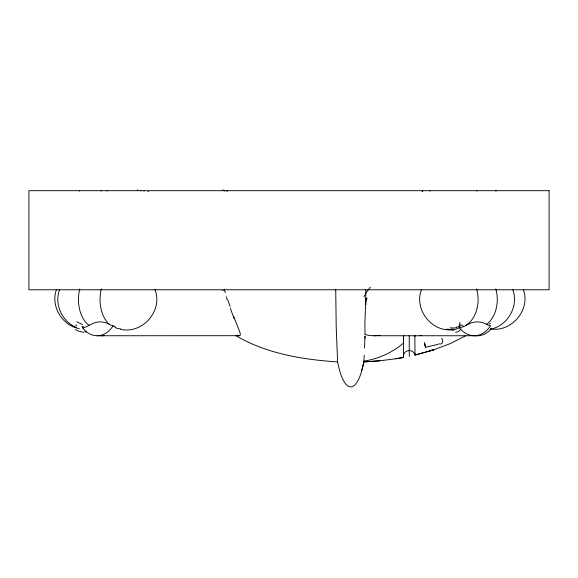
<?xml version="1.0" encoding="UTF-8"?>
<svg xmlns="http://www.w3.org/2000/svg" width="578" height="578" viewBox="0 0 578 578"><rect width="100%" height="100%" fill="white"/><g stroke="black" fill="none" stroke-linecap="round" stroke-linejoin="round"><path stroke-width="0.87" d="M403.509 356.323L403.509 357.471L395.944 358.757L379.811 360.788L363.865 361.9C357.457 395.179 343.997 395.142 337.603 361.886L336.208 327.3L335.724 289.78M403.509 355.607L403.509 357.464L395.944 358.757M403.509 356.135L403.581 335.63M403.509 355.145L403.516 353.404M364.993 336.158L364.537 348.151M364.219 355.167L363.865 361.871L361.409 371.408M424.44 344.069L425.61 347.27L424.36 342.602M76.217 325.869L76.289 325.074A2.001 0.47 -59.1 0 0 76.18 324.973L75.689 325.161M56.398 289.679C50.438 306.138 62.135 325.595 79.265 328.636M59.585 289.52C53.992 304.1 62.063 321.78 76.484 327.56M421.507 289.52C414.036 308.226 429.996 330.493 450.045 329.872M367.182 297.945L365.701 300.676L364.863 323.752L365.05 334.366M403.805 354.155C405.445 349.849 411.876 349.242 414.224 353.23M425.61 347.27L438.167 344.278M144.283 190.697L143.987 191.065M459.409 327.726A29.254 21.596 -90 0 0 490.505 325.797A26.689 19.695 -90 0 1 487.261 324.626L485.368 323.68A34.109 25.172 90 0 0 474.943 322.054L471.063 322.958L466.005 325.342A28.344 20.916 90 0 1 459.409 327.726L455.731 329.33L450.544 329.243M403.552 343.072C392.354 352.631 378.424 358.844 363.909 361.142M89.048 325.342L94.019 322.958L97.827 322.054A34.109 24.717 -90 0 1 108.064 323.68L109.914 324.626A26.689 19.334 90 0 0 113.1 325.797A29.254 21.198 90 0 1 82.582 327.726A28.344 20.533 90 0 0 89.048 325.342A28.336 17.99 -90 0 1 79.778 288.921M465.608 335.804L450.587 343.462L433.507 349.95L414.968 355.08L414.881 335.551M490.072 329.287C507.542 326.209 519.189 306.123 512.686 289.52M424.7 344.286L425.184 344.141M414.968 355.044L433.507 349.95M432.756 349.921L429.411 350.68M459.662 325.161L461.02 324.973A2.001 1.698 19.5 0 1 461.634 325.074L463.05 325.869M380.057 335.298L374.493 335.746M363.865 361.9L379.811 360.788M97.169 335.753L239.689 335.695L240.39 334.77L239.957 332.343L233.678 316.433M373.72 335.753L477.515 335.753M120.549 328.86L117.486 328.499L115.044 327.502M239.22 335.753L237.117 335.262M453.875 330.378L446.332 329.128M451.96 329.684L448.066 329.193M337.603 361.9C302.554 359.624 266.429 353.657 235.73 335.594M120.513 329.287C142.405 334.546 163.415 310.422 154.926 289.52M83.514 328.051L82.625 327.74M486.654 324.323L486.69 324.337A28.192 20.476 90 0 0 488.8 322.445A28.351 20.598 -90 0 0 495.787 288.921M430.097 191.065L429.822 190.697M224.315 289.78L225.413 292.764M230.087 306.499L227.92 300.083M523.307 289.679C531.045 309.772 511.017 332.784 490.592 328.846C490.787 328.853 490.989 328.86 491.184 328.86A29.254 21.198 90 0 1 474.834 335.522M107.176 191.065L107.075 190.697M414.953 353.346L414.961 354.798M409.246 335.486L409.246 356.351M441.585 338.39A3.121 2.529 86.7 0 1 442.365 342.602A3.121 2.529 86.7 0 1 439.013 343.679M421.774 335.507A3.121 2.428 31.3 0 1 419.895 335.543M433.796 349.473A3.121 1.517 76.4 0 1 433.153 349.813M460.456 326.021A27.78 12.514 44 0 1 456.75 327.025M459.922 322.38A31.906 13.28 66.7 0 1 459.098 327.011M460.717 329.164A26.906 12.015 38 0 1 455.58 332.328M456.62 327.567A21.516 8.041 26.1 0 1 450.284 327.769M82.481 324.518A27.78 16.314 37.5 0 1 76.896 321.693M83.796 332.328A31.906 25.663 52.8 0 1 75.263 329.677M86.108 332.039A26.906 13.93 34.4 0 1 84.67 331.743M83.283 326.613A21.516 8.193 25.7 0 1 81.838 326.173M101.338 288.921A28.351 17.997 -90 0 0 107.457 322.43A28.192 17.896 90 0 0 109.321 324.323M115.463 326.888A29.001 14.544 -45.1 0 1 113.057 325.848M104.546 335.536A29.254 21.596 90 0 1 99.192 335.522M476.612 288.921A28.336 20.591 -90 0 1 465.998 325.327M490.339 323.528A29.001 16.711 -41.6 0 1 489.161 324.114M403.567 338.932A5.852 5.296 0 0 1 403.805 335.717M414.563 335.45A5.852 5.296 0 0 1 414.888 336.252M224.596 289.78A34.875 32.419 -89.8 0 1 224.604 289.13M365.758 289.78A36.378 0.874 -90 0 1 365.715 300.871M374.508 335.666A18.308 10.491 -8.2 0 1 364.985 334.424M365.05 336.432A121.409 1.64 -89.4 0 1 364.993 338.159M363.923 296.875A33.148 22.918 -55.5 0 1 370.346 287.187M365.903 304.657A220.666 1.329 -88.5 0 1 366.026 298.161M222.566 290.279A70.588 64.931 -13 0 1 223.122 290.633M234.278 318.832A32.975 2.247 72.6 0 1 230.362 308.269M226.2 296.789A20.403 0.412 71.5 0 1 227.27 299.96M101.222 191.094A28.141 17.86 -90 0 1 101.128 190.697M137.723 189.714A25.439 21.791 -20 0 1 137.513 189.945M496.032 190.697A28.141 20.44 -90 0 1 495.924 191.094M227.291 191.022A32.671 32.137 90 0 1 227.291 190.697M224.596 191.022A34.875 32.419 89.8 0 1 224.596 190.697M227.161 190.805A45.185 44.672 17.9 0 1 226.742 191.174M148.401 191.715A28.633 28.055 46.8 0 1 148.019 191.325M140.909 190.819A29.319 28.488 25.6 0 1 140.577 190.451M422.872 190.653A27.209 26.227 60.3 0 1 422.475 191.26M223.122 189.844A70.588 64.931 13 0 1 222.566 190.191M79.663 191.094A28.141 17.86 -90 0 1 79.569 190.697M476.857 190.697A28.141 20.44 -90 0 1 476.749 191.094M422.518 190.718A26.978 25.844 19.9 0 1 422.106 191.282M549.1 190.697L28.9 190.697L28.9 289.78L549.1 289.78L549.1 190.697"/></g></svg>
